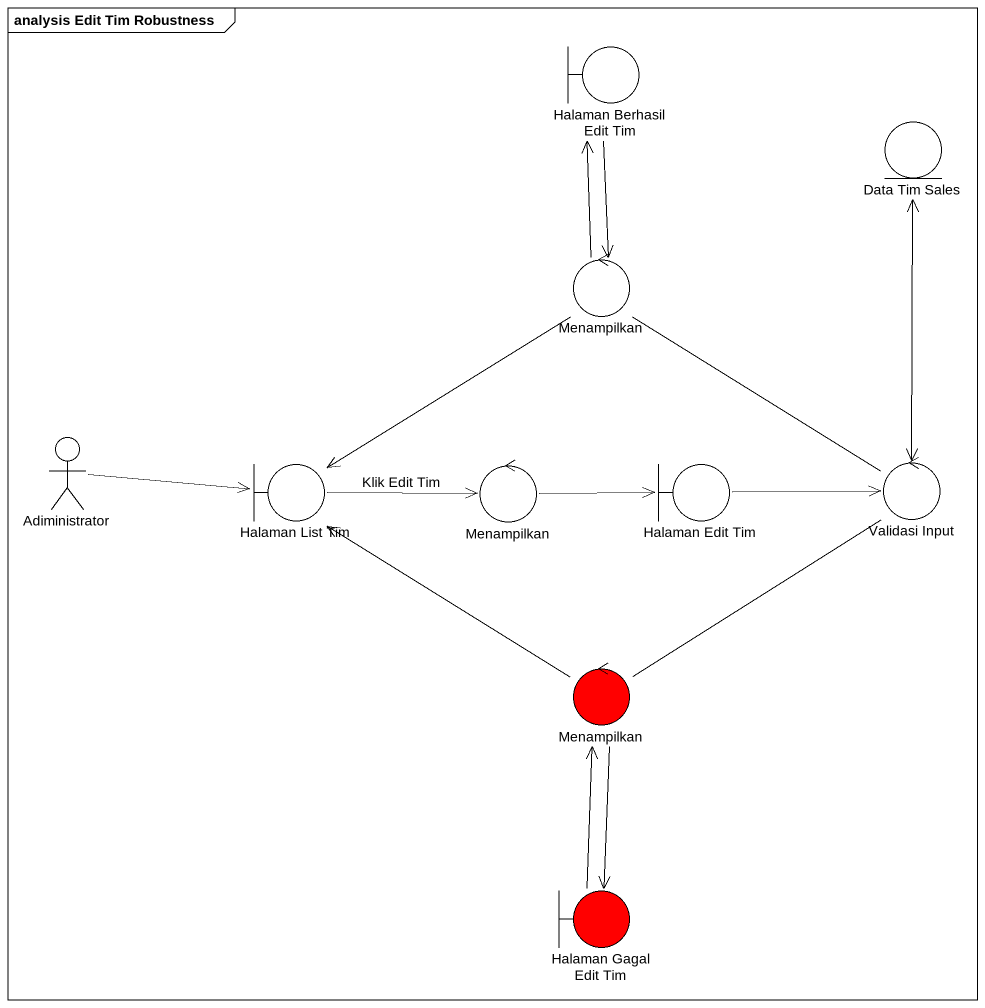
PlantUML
@startuml
mainframe analysis Edit Tim Robustness
boundary "Halaman Berhasil Edit Tim" as Halaman_Berhasil_Edit_Tim
entity "Data Tim Sales" as Data_Tim_Sales
control Menampilkan
actor Adiministrator
boundary "Halaman List Tim" as Halaman_List_Tim
control "Menampilkan" as Menampilkan_2
boundary "Halaman Edit Tim" as Halaman_Edit_Tim
control "Validasi Input" as Validasi_Input
control "Menampilkan" as Menampilkan_3 #FF0000
boundary "Halaman Gagal Edit Tim" as Halaman_Gagal_Edit_Tim #FF0000
Halaman_Berhasil_Edit_Tim --> Menampilkan
Menampilkan -up-> Halaman_Berhasil_Edit_Tim
Menampilkan --> Halaman_List_Tim
Adiministrator -right-> Halaman_List_Tim
Halaman_List_Tim -right-> Menampilkan_2 : Klik Edit Tim
Menampilkan_2 -right-> Halaman_Edit_Tim
Halaman_Edit_Tim -right-> Validasi_Input
Validasi_Input <-up-> Data_Tim_Sales
Validasi_Input -up- Menampilkan
Validasi_Input -- Menampilkan_3
Menampilkan_3 -up-> Halaman_List_Tim
Menampilkan_3 --> Halaman_Gagal_Edit_Tim
Halaman_Gagal_Edit_Tim -up-> Menampilkan_3
@enduml
